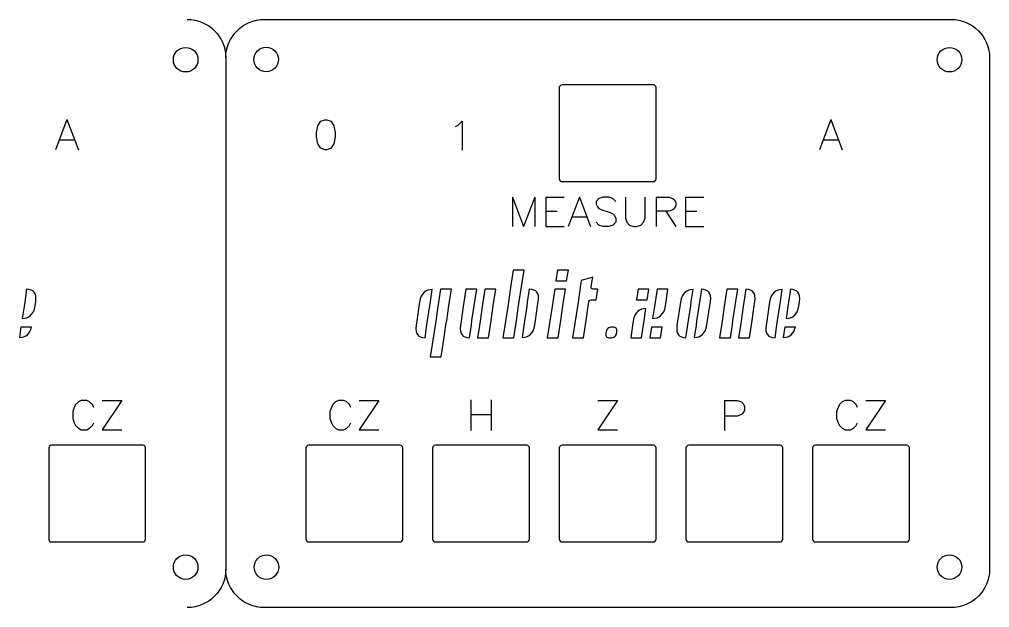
# Model space of a CAD drawing. Extents: x 0 to 498, y 0 to 383.
# Drawn here: x 371.3 to 497.8, y 230.1 to 306.8 of the extents above; entities that cross this region are included whole.
import ezdxf

# ---------------------------------------------------------------- set-up
doc = ezdxf.new("R2010")
doc.units = 0
doc.layers.get('0').update_dxf_attribs({"true_color": 0xffffff})

msp = doc.modelspace()

# ---------------------------------------------------------------- linework, layer by layer
at = {"color": 1, "true_color": 0xff0000}
for p, q in [((403.26, 306.8), (492.77, 306.8)), ((403.26, 306.8), (403.26, 306.8)), ((394.61, 301.54), (394.61, 301.54)), ((398.24, 301.77), (398.24, 235.13)), ((405.1, 301.57), (405.1, 301.57)), ((494.17, 301.54), (494.17, 301.54)), ((497.8, 301.77), (497.8, 235.13)), ((453.97, 298.26), (442.07, 298.26)), ((442.07, 285.65), (453.97, 285.65)), ((437.11, 274.12), (435.7, 274.12)), ((435.7, 274.12), (435.7, 274.12)), ((436.86, 272.48), (437.11, 274.12)), ((441.48, 274.12), (441.26, 272.7)), ((442.89, 274.12), (441.48, 274.12)), ((442.67, 272.7), (442.89, 274.12)), ((446.06, 273.2), (444.58, 272.77)), ((445.95, 272.48), (446.06, 273.2)), ((446.06, 273.2), (446.06, 273.2)), ((435.44, 272.41), (435.36, 271.86)), ((436.49, 270), (436.78, 271.93)), ((436.78, 271.93), (436.86, 272.48)), ((441.26, 272.7), (442.67, 272.7)), ((444.53, 272.41), (444.45, 271.86)), ((444.58, 272.77), (444.53, 272.41)), ((445.87, 271.93), (445.95, 272.48)), ((372.28, 271.61), (372.03, 269.93)), ((372.28, 271.61), (372.28, 271.61)), ((424.92, 270), (425.16, 271.6)), ((427.64, 271.64), (426.23, 271.64)), ((426.23, 271.64), (426.23, 271.64)), ((427.4, 270), (427.64, 271.64)), ((429.54, 271.64), (429.28, 269.93)), ((430.95, 271.64), (429.54, 271.64)), ((430.7, 270), (430.95, 271.64)), ((432.02, 271.64), (431.76, 269.93)), ((433.43, 271.64), (432.02, 271.64)), ((433.18, 270), (433.43, 271.64)), ((435.36, 271.86), (435.07, 269.93)), ((437.8, 271.61), (437.54, 269.93)), ((437.8, 271.61), (437.8, 271.61)), ((442.52, 271.64), (441.11, 271.64)), ((442.27, 270), (442.52, 271.64)), ((444.45, 271.86), (444.15, 269.93)), ((446.5, 270.22), (446.72, 271.64)), ((451.98, 271.64), (451.76, 270.22)), ((453.39, 271.64), (451.98, 271.64)), ((453.17, 270.22), (453.39, 271.64)), ((455.87, 271.64), (454.45, 271.64)), ((454.45, 271.64), (454.45, 271.64)), ((455.62, 270), (455.87, 271.64)), ((458.92, 270), (459.17, 271.6)), ((460.23, 271.61), (459.98, 269.93)), ((460.23, 271.61), (460.23, 271.61)), ((463.56, 271.64), (463.3, 269.93)), ((464.97, 271.64), (463.56, 271.64)), ((464.72, 270), (464.97, 271.64)), ((466.03, 271.61), (465.78, 269.93)), ((466.03, 271.61), (466.03, 271.61)), ((470.54, 270), (470.78, 271.6)), ((471.84, 271.61), (471.59, 269.93)), ((471.84, 271.61), (471.84, 271.61)), ((371.95, 269.38), (371.71, 267.78)), ((372.03, 269.93), (371.95, 269.38)), ((373.38, 269.45), (373.46, 270)), ((373.46, 270), (373.46, 270)), ((423.42, 269.38), (423.12, 267.45)), ((423.5, 269.93), (423.42, 269.38)), ((424.55, 267.52), (424.84, 269.45)), ((424.84, 269.45), (424.92, 270)), ((425.89, 269.38), (425.6, 267.45)), ((425.97, 269.93), (425.89, 269.38)), ((427.03, 267.52), (427.32, 269.45)), ((427.32, 269.45), (427.4, 270)), ((429.2, 269.38), (428.91, 267.45)), ((429.28, 269.93), (429.2, 269.38)), ((430.62, 269.45), (430.7, 270)), ((431.67, 269.38), (431.39, 267.45)), ((431.76, 269.93), (431.67, 269.38)), ((433.1, 269.45), (433.18, 270)), ((434.99, 269.38), (434.7, 267.45)), ((435.07, 269.93), (434.99, 269.38)), ((436.41, 269.45), (436.49, 270)), ((437.46, 269.38), (437.17, 267.45)), ((437.54, 269.93), (437.46, 269.38)), ((438.6, 267.52), (438.89, 269.45)), ((438.89, 269.45), (438.97, 270)), ((440.77, 269.38), (440.48, 267.45)), ((440.85, 269.93), (440.77, 269.38)), ((441.9, 267.52), (442.19, 269.45)), ((442.19, 269.45), (442.27, 270)), ((444.07, 269.38), (443.78, 267.45)), ((444.15, 269.93), (444.07, 269.38)), ((445.2, 267.52), (445.49, 269.45)), ((445.49, 269.45), (445.57, 270)), ((445.83, 270.22), (446.5, 270.22)), ((451.76, 270.22), (453.17, 270.22)), ((454.11, 269.38), (453.87, 267.78)), ((454.2, 269.93), (454.11, 269.38)), ((455.54, 269.45), (455.62, 270)), ((457.42, 269.38), (457.13, 267.45)), ((457.5, 269.93), (457.42, 269.38)), ((458.84, 269.45), (458.92, 270)), ((459.9, 269.38), (459.61, 267.45)), ((459.98, 269.93), (459.9, 269.38)), ((461.04, 267.52), (461.32, 269.45)), ((461.32, 269.45), (461.4, 270)), ((463.22, 269.38), (462.93, 267.45)), ((463.3, 269.93), (463.22, 269.38)), ((464.64, 269.45), (464.72, 270)), ((465.69, 269.38), (465.41, 267.45)), ((465.78, 269.93), (465.69, 269.38)), ((467.12, 269.45), (467.2, 270)), ((469.04, 269.38), (468.74, 267.45)), ((469.12, 269.93), (469.04, 269.38)), ((470.16, 267.52), (470.46, 269.45)), ((470.46, 269.45), (470.54, 270)), ((471.51, 269.38), (471.27, 267.78)), ((471.59, 269.93), (471.51, 269.38)), ((472.94, 269.45), (473.02, 270)), ((473.02, 270), (473.02, 270)), ((452.77, 267.52), (453.01, 269.12)), ((453.01, 269.12), (453.01, 269.12)), ((423.12, 267.45), (423.04, 266.9)), ((424.21, 265.29), (424.46, 266.97)), ((424.46, 266.97), (424.55, 267.52)), ((425.52, 266.9), (425.23, 264.97)), ((425.6, 267.45), (425.52, 266.9)), ((426.94, 266.97), (427.03, 267.52)), ((428.91, 267.45), (428.83, 266.9)), ((430, 265.29), (430.25, 266.97)), ((430.25, 266.97), (430.33, 267.52)), ((431.3, 266.9), (431.06, 265.26)), ((431.39, 267.45), (431.3, 266.9)), ((432.47, 265.26), (432.73, 266.97)), ((432.73, 266.97), (432.81, 267.52)), ((434.62, 266.9), (434.37, 265.26)), ((434.7, 267.45), (434.62, 266.9)), ((435.78, 265.26), (436.04, 266.97)), ((436.04, 266.97), (436.12, 267.52)), ((437.09, 266.9), (436.85, 265.3)), ((437.17, 267.45), (437.09, 266.9)), ((438.52, 266.97), (438.6, 267.52)), ((440.39, 266.9), (440.15, 265.26)), ((440.48, 267.45), (440.39, 266.9)), ((441.56, 265.26), (441.81, 266.97)), ((441.81, 266.97), (441.9, 267.52)), ((443.7, 266.9), (443.45, 265.26)), ((443.78, 267.45), (443.7, 266.9)), ((444.86, 265.26), (445.12, 266.97)), ((445.12, 266.97), (445.2, 267.52)), ((451.26, 266.9), (451.02, 265.26)), ((451.35, 267.45), (451.26, 266.9)), ((452.43, 265.26), (452.68, 266.97)), ((452.68, 266.97), (452.77, 267.52)), ((457.13, 267.45), (457.05, 266.9)), ((458.22, 265.29), (458.47, 266.97)), ((458.47, 266.97), (458.56, 267.52)), ((459.53, 266.9), (459.28, 265.3)), ((459.61, 267.45), (459.53, 266.9)), ((460.95, 266.97), (461.04, 267.52)), ((462.85, 266.9), (462.6, 265.26)), ((462.93, 267.45), (462.85, 266.9)), ((464.01, 265.26), (464.27, 266.97)), ((464.27, 266.97), (464.35, 267.52)), ((465.33, 266.9), (465.08, 265.26)), ((465.41, 267.45), (465.33, 266.9)), ((466.49, 265.26), (466.75, 266.97)), ((466.75, 266.97), (466.83, 267.52)), ((468.74, 267.45), (468.66, 266.9)), ((469.83, 265.29), (470.08, 266.97)), ((470.08, 266.97), (470.16, 267.52)), ((371.54, 266.68), (371.34, 265.3)), ((372.92, 266.68), (371.54, 266.68)), ((448.63, 266.68), (448.63, 266.68)), ((453.71, 266.68), (453.5, 265.26)), ((455.12, 266.68), (453.71, 266.68)), ((454.91, 265.26), (455.12, 266.68)), ((471.1, 266.68), (470.9, 265.3)), ((472.48, 266.68), (471.1, 266.68)), ((425.15, 264.41), (424.9, 262.78)), ((425.23, 264.97), (425.15, 264.41)), ((426.31, 262.78), (426.57, 264.49)), ((426.57, 264.49), (426.66, 265.04)), ((431.06, 265.26), (432.47, 265.26)), ((434.37, 265.26), (435.78, 265.26)), ((440.15, 265.26), (441.56, 265.26)), ((443.45, 265.26), (444.86, 265.26)), ((451.02, 265.26), (452.43, 265.26)), ((453.5, 265.26), (454.91, 265.26)), ((462.6, 265.26), (464.01, 265.26)), ((465.08, 265.26), (466.49, 265.26)), ((424.9, 262.78), (426.31, 262.78)), ((387.43, 251.27), (375.53, 251.27)), ((420.95, 251.27), (409.05, 251.27)), ((437.46, 251.27), (425.56, 251.27)), ((453.97, 251.27), (442.07, 251.27)), ((470.48, 251.27), (458.58, 251.27)), ((486.99, 251.27), (475.09, 251.27)), ((375.53, 238.66), (387.43, 238.66)), ((409.05, 238.66), (420.95, 238.66)), ((442.07, 238.66), (453.97, 238.66)), ((458.58, 238.66), (470.48, 238.66)), ((475.09, 238.66), (486.99, 238.66)), ((394.61, 235.38), (394.61, 235.38)), ((405.14, 235.37), (405.14, 235.37)), ((494.16, 235.38), (494.16, 235.38)), ((492.77, 230.1), (403.26, 230.1))]:
    msp.add_line(p, q, dxfattribs=at)
at = {"color": 7, "true_color": 0xffffff}
for p, q in [((377.54, 293.73), (376.05, 289.79)), ((377.54, 293.73), (379.04, 289.79)), ((410.56, 293.49), (410.2, 292.94)), ((411.1, 293.67), (410.56, 293.49)), ((411.47, 293.67), (411.1, 293.67)), ((412.01, 293.49), (411.47, 293.67)), ((412.38, 292.94), (412.01, 293.49)), ((428.53, 293), (429.07, 293.54)), ((429.07, 293.54), (429.07, 289.76)), ((477.1, 293.73), (475.61, 289.79)), ((477.1, 293.73), (478.6, 289.79)), ((410.2, 292.94), (410.01, 292.03)), ((412.56, 292.03), (412.38, 292.94)), ((428.17, 292.82), (428.53, 293)), ((376.61, 291.11), (378.48, 291.11)), ((410.01, 292.03), (410.01, 291.49)), ((410.01, 291.49), (410.2, 290.58)), ((412.38, 290.58), (412.56, 291.49)), ((412.56, 291.49), (412.56, 292.03)), ((476.17, 291.11), (478.04, 291.11)), ((410.2, 290.58), (410.56, 290.03)), ((410.56, 290.03), (411.1, 289.85)), ((411.1, 289.85), (411.47, 289.85)), ((411.47, 289.85), (412.01, 290.03)), ((412.01, 290.03), (412.38, 290.58)), ((435.6, 283.61), (435.6, 279.79)), ((435.6, 283.61), (437.05, 279.79)), ((438.51, 283.61), (437.05, 279.79)), ((438.51, 283.61), (438.51, 279.79)), ((439.96, 283.61), (439.96, 279.79)), ((439.96, 283.61), (442.33, 283.61)), ((444.33, 283.61), (442.88, 279.79)), ((444.33, 283.61), (445.79, 279.79)), ((446.88, 283.43), (446.52, 283.06)), ((447.43, 283.61), (446.88, 283.43)), ((448.15, 283.61), (447.43, 283.61)), ((448.7, 283.43), (448.15, 283.61)), ((449.06, 283.06), (448.7, 283.43)), ((450.34, 283.61), (450.34, 280.88)), ((452.89, 280.88), (452.89, 283.61)), ((454.34, 283.61), (454.34, 279.79)), ((454.34, 283.61), (455.98, 283.61)), ((455.98, 283.61), (456.52, 283.43)), ((456.52, 283.43), (456.71, 283.25)), ((458.16, 283.61), (458.16, 279.79)), ((458.16, 283.61), (460.53, 283.61)), ((446.52, 283.06), (446.52, 282.7)), ((446.52, 282.7), (446.7, 282.34)), ((446.7, 282.34), (446.88, 282.16)), ((446.88, 282.16), (447.24, 281.97)), ((456.71, 282.16), (456.52, 281.97)), ((456.71, 283.25), (456.89, 282.88)), ((456.89, 282.52), (456.71, 282.16)), ((456.89, 282.88), (456.89, 282.52)), ((439.96, 281.79), (441.42, 281.79)), ((443.42, 281.06), (445.24, 281.06)), ((447.24, 281.97), (448.34, 281.61)), ((448.34, 281.61), (448.7, 281.43)), ((448.7, 281.43), (448.88, 281.25)), ((448.88, 281.25), (449.06, 280.88)), ((449.06, 280.88), (449.06, 280.34)), ((450.34, 280.88), (450.52, 280.34)), ((452.7, 280.34), (452.89, 280.88)), ((455.98, 281.79), (454.34, 281.79)), ((455.61, 281.79), (456.89, 279.79)), ((456.52, 281.97), (455.98, 281.79)), ((458.16, 281.79), (459.62, 281.79)), ((439.96, 279.79), (442.33, 279.79)), ((446.88, 279.97), (446.52, 280.34)), ((447.43, 279.79), (446.88, 279.97)), ((448.15, 279.79), (447.43, 279.79)), ((448.7, 279.97), (448.15, 279.79)), ((449.06, 280.34), (448.7, 279.97)), ((450.52, 280.34), (450.88, 279.97)), ((450.88, 279.97), (451.43, 279.79)), ((451.43, 279.79), (451.79, 279.79)), ((451.79, 279.79), (452.34, 279.97)), ((452.34, 279.97), (452.7, 280.34)), ((458.16, 279.79), (460.53, 279.79)), ((379.03, 256.94), (378.67, 256.57)), ((379.39, 257.12), (379.03, 256.94)), ((380.12, 257.12), (379.39, 257.12)), ((380.49, 256.94), (380.12, 257.12)), ((380.85, 256.57), (380.49, 256.94)), ((384.67, 257.12), (382.12, 253.3)), ((382.12, 257.12), (384.67, 257.12)), ((412.55, 256.94), (412.19, 256.57)), ((412.91, 257.12), (412.55, 256.94)), ((413.64, 257.12), (412.91, 257.12)), ((414.01, 256.94), (413.64, 257.12)), ((414.37, 256.57), (414.01, 256.94)), ((418.19, 257.12), (415.64, 253.3)), ((415.64, 257.12), (418.19, 257.12)), ((430.17, 257.21), (430.17, 253.21)), ((432.84, 257.21), (432.84, 253.21)), ((449.29, 257.12), (446.74, 253.3)), ((446.74, 257.12), (449.29, 257.12)), ((463.23, 257.12), (463.23, 253.21)), ((463.23, 257.12), (464.9, 257.12)), ((464.9, 257.12), (465.46, 256.93)), ((465.46, 256.93), (465.64, 256.74)), ((465.64, 256.74), (465.83, 256.37)), ((478.59, 256.94), (478.23, 256.57)), ((478.95, 257.12), (478.59, 256.94)), ((479.68, 257.12), (478.95, 257.12)), ((480.05, 256.94), (479.68, 257.12)), ((480.41, 256.57), (480.05, 256.94)), ((484.23, 257.12), (481.68, 253.3)), ((481.68, 257.12), (484.23, 257.12)), ((378.49, 256.21), (378.3, 255.66)), ((378.3, 255.66), (378.3, 254.75)), ((378.67, 256.57), (378.49, 256.21)), ((381.03, 256.21), (380.85, 256.57)), ((412.01, 256.21), (411.82, 255.66)), ((411.82, 255.66), (411.82, 254.75)), ((412.19, 256.57), (412.01, 256.21)), ((414.55, 256.21), (414.37, 256.57)), ((465.83, 255.81), (465.64, 255.44)), ((465.83, 256.37), (465.83, 255.81)), ((478.05, 256.21), (477.86, 255.66)), ((477.86, 255.66), (477.86, 254.75)), ((478.23, 256.57), (478.05, 256.21)), ((480.59, 256.21), (480.41, 256.57)), ((378.3, 254.75), (378.49, 254.21)), ((378.49, 254.21), (378.67, 253.85)), ((380.85, 253.85), (381.03, 254.21)), ((411.82, 254.75), (412.01, 254.21)), ((412.01, 254.21), (412.19, 253.85)), ((414.37, 253.85), (414.55, 254.21)), ((430.17, 255.3), (432.84, 255.3)), ((464.9, 255.07), (463.23, 255.07)), ((465.46, 255.26), (464.9, 255.07)), ((465.64, 255.44), (465.46, 255.26)), ((477.86, 254.75), (478.05, 254.21)), ((478.05, 254.21), (478.23, 253.85)), ((480.41, 253.85), (480.59, 254.21)), ((378.67, 253.85), (379.03, 253.48)), ((379.03, 253.48), (379.39, 253.3)), ((379.39, 253.3), (380.12, 253.3)), ((380.12, 253.3), (380.49, 253.48)), ((380.49, 253.48), (380.85, 253.85)), ((382.12, 253.3), (384.67, 253.3)), ((412.19, 253.85), (412.55, 253.48)), ((412.55, 253.48), (412.91, 253.3)), ((412.91, 253.3), (413.64, 253.3)), ((413.64, 253.3), (414.01, 253.48)), ((414.01, 253.48), (414.37, 253.85)), ((415.64, 253.3), (418.19, 253.3)), ((446.74, 253.3), (449.29, 253.3)), ((478.23, 253.85), (478.59, 253.48)), ((478.59, 253.48), (478.95, 253.3)), ((478.95, 253.3), (479.68, 253.3)), ((479.68, 253.3), (480.05, 253.48)), ((480.05, 253.48), (480.41, 253.85)), ((481.68, 253.3), (484.23, 253.3))]:
    msp.add_line(p, q, dxfattribs=at)
at = {"color": 1, "true_color": 0xff0000}
for points in [[(393.21, 306.8), (396, 306.8), (398.24, 304.55), (398.24, 301.77)], [(398.24, 301.77), (398.24, 304.55), (400.48, 306.8), (403.26, 306.8)], [(492.77, 306.8), (495.56, 306.8), (497.8, 304.55), (497.8, 301.77)], [(391.41, 301.54), (391.41, 301.97), (391.58, 302.38), (391.88, 302.68)], [(391.88, 302.68), (392.18, 302.98), (392.59, 303.14), (393.01, 303.14)], [(393.01, 303.14), (393.44, 303.14), (393.85, 302.98), (394.15, 302.68)], [(394.15, 302.68), (394.45, 302.38), (394.61, 301.97), (394.61, 301.54)], [(401.9, 301.57), (401.9, 301.99), (402.07, 302.4), (402.37, 302.7)], [(402.37, 302.7), (402.67, 303), (403.08, 303.17), (403.5, 303.17)], [(403.5, 303.17), (403.92, 303.17), (404.33, 303), (404.63, 302.7)], [(404.63, 302.7), (404.93, 302.4), (405.1, 301.99), (405.1, 301.57)], [(490.97, 301.54), (490.97, 301.97), (491.14, 302.38), (491.44, 302.68)], [(491.44, 302.68), (491.74, 302.98), (492.15, 303.14), (492.57, 303.14)], [(492.57, 303.14), (493, 303.14), (493.41, 302.98), (493.71, 302.68)], [(493.71, 302.68), (494.01, 302.38), (494.17, 301.97), (494.17, 301.54)], [(391.88, 300.41), (391.58, 300.71), (391.41, 301.12), (391.41, 301.54)], [(394.61, 301.54), (394.61, 301.12), (394.45, 300.71), (394.15, 300.41)], [(402.37, 300.44), (402.07, 300.74), (401.9, 301.14), (401.9, 301.57)], [(405.1, 301.57), (405.1, 301.14), (404.93, 300.74), (404.63, 300.44)], [(491.44, 300.41), (491.14, 300.71), (490.97, 301.12), (490.97, 301.54)], [(494.17, 301.54), (494.17, 301.12), (494.01, 300.71), (493.71, 300.41)], [(393.01, 299.94), (392.59, 299.94), (392.18, 300.11), (391.88, 300.41)], [(394.15, 300.41), (393.85, 300.11), (393.44, 299.94), (393.01, 299.94)], [(403.5, 299.97), (403.08, 299.97), (402.67, 300.14), (402.37, 300.44)], [(404.63, 300.44), (404.33, 300.14), (403.92, 299.97), (403.5, 299.97)], [(492.57, 299.94), (492.15, 299.94), (491.74, 300.11), (491.44, 300.41)], [(493.71, 300.41), (493.41, 300.11), (493, 299.94), (492.57, 299.94)], [(442.07, 298.26), (441.87, 298.26), (441.71, 298.1), (441.71, 297.91)], [(441.71, 297.91), (441.71, 297.91), (441.71, 286.01), (441.71, 286.01)], [(454.32, 297.91), (454.32, 298.1), (454.16, 298.26), (453.97, 298.26)], [(454.32, 286.01), (454.32, 286.01), (454.32, 297.91), (454.32, 297.91)], [(441.71, 286.01), (441.71, 285.81), (441.87, 285.65), (442.07, 285.65)], [(453.97, 285.65), (454.16, 285.65), (454.32, 285.81), (454.32, 286.01)], [(435.7, 274.12), (435.7, 274.12), (435.44, 272.41), (435.44, 272.41)], [(435.44, 272.41), (435.44, 272.41), (435.44, 272.41), (435.44, 272.41)], [(444.53, 272.41), (444.53, 272.41), (444.53, 272.41), (444.53, 272.41)], [(445.92, 271.73), (445.88, 271.78), (445.85, 271.86), (445.87, 271.93)], [(373.25, 271.25), (373.07, 271.46), (372.74, 271.57), (372.28, 271.61)], [(373.46, 270), (373.55, 270.6), (373.46, 271), (373.25, 271.25)], [(424.11, 271.22), (423.8, 270.95), (423.59, 270.53), (423.5, 269.93)], [(425.16, 271.6), (424.72, 271.55), (424.36, 271.44), (424.11, 271.22)], [(426.23, 271.64), (426.23, 271.64), (425.97, 269.93), (425.97, 269.93)], [(438.77, 271.25), (438.59, 271.46), (438.26, 271.57), (437.8, 271.61)], [(438.97, 270), (439.06, 270.6), (438.97, 271), (438.77, 271.25)], [(441.11, 271.64), (441.11, 271.64), (440.85, 269.93), (440.85, 269.93)], [(446.12, 271.64), (446.04, 271.64), (445.97, 271.67), (445.92, 271.73)], [(446.72, 271.64), (446.72, 271.64), (446.12, 271.64), (446.12, 271.64)], [(454.45, 271.64), (454.45, 271.64), (454.2, 269.93), (454.2, 269.93)], [(458.12, 271.22), (457.8, 270.95), (457.59, 270.53), (457.5, 269.93)], [(459.17, 271.6), (458.73, 271.55), (458.37, 271.44), (458.12, 271.22)], [(461.2, 271.25), (461.02, 271.46), (460.69, 271.57), (460.23, 271.61)], [(461.4, 270), (461.5, 270.6), (461.41, 271), (461.2, 271.25)], [(467, 271.25), (466.82, 271.46), (466.49, 271.57), (466.03, 271.61)], [(467.2, 270), (467.29, 270.6), (467.21, 271), (467, 271.25)], [(469.73, 271.22), (469.42, 270.95), (469.21, 270.53), (469.12, 269.93)], [(470.78, 271.6), (470.34, 271.55), (469.98, 271.44), (469.73, 271.22)], [(472.81, 271.25), (472.63, 271.46), (472.3, 271.57), (471.84, 271.61)], [(473.02, 270), (473.11, 270.6), (473.02, 271), (472.81, 271.25)], [(372.03, 269.93), (372.03, 269.93), (372.03, 269.93), (372.03, 269.93)], [(372.76, 268.16), (373.08, 268.43), (373.29, 268.85), (373.38, 269.45)], [(423.5, 269.93), (423.5, 269.93), (423.5, 269.93), (423.5, 269.93)], [(425.97, 269.93), (425.97, 269.93), (425.97, 269.93), (425.97, 269.93)], [(430.33, 267.52), (430.33, 267.52), (430.62, 269.45), (430.62, 269.45)], [(430.62, 269.45), (430.62, 269.45), (430.62, 269.45), (430.62, 269.45)], [(432.81, 267.52), (432.81, 267.52), (433.1, 269.45), (433.1, 269.45)], [(433.1, 269.45), (433.1, 269.45), (433.1, 269.45), (433.1, 269.45)], [(436.12, 267.52), (436.12, 267.52), (436.41, 269.45), (436.41, 269.45)], [(436.41, 269.45), (436.41, 269.45), (436.41, 269.45), (436.41, 269.45)], [(438.89, 269.45), (438.89, 269.45), (438.89, 269.45), (438.89, 269.45)], [(440.85, 269.93), (440.85, 269.93), (440.85, 269.93), (440.85, 269.93)], [(445.49, 269.45), (445.49, 269.45), (445.49, 269.45), (445.49, 269.45)], [(445.57, 270), (445.59, 270.13), (445.7, 270.22), (445.83, 270.22)], [(454.2, 269.93), (454.2, 269.93), (454.2, 269.93), (454.2, 269.93)], [(454.92, 268.16), (455.24, 268.43), (455.45, 268.85), (455.54, 269.45)], [(458.56, 267.52), (458.56, 267.52), (458.84, 269.45), (458.84, 269.45)], [(458.84, 269.45), (458.84, 269.45), (458.84, 269.45), (458.84, 269.45)], [(461.32, 269.45), (461.32, 269.45), (461.32, 269.45), (461.32, 269.45)], [(464.35, 267.52), (464.35, 267.52), (464.64, 269.45), (464.64, 269.45)], [(464.64, 269.45), (464.64, 269.45), (464.64, 269.45), (464.64, 269.45)], [(466.83, 267.52), (466.83, 267.52), (467.12, 269.45), (467.12, 269.45)], [(467.12, 269.45), (467.12, 269.45), (467.12, 269.45), (467.12, 269.45)], [(469.12, 269.93), (469.12, 269.93), (469.12, 269.93), (469.12, 269.93)], [(471.59, 269.93), (471.59, 269.93), (471.59, 269.93), (471.59, 269.93)], [(472.32, 268.16), (472.63, 268.43), (472.85, 268.85), (472.94, 269.45)], [(371.71, 267.78), (372.14, 267.82), (372.51, 267.94), (372.76, 268.16)], [(451.96, 268.74), (451.65, 268.47), (451.44, 268.05), (451.35, 267.45)], [(453.01, 269.12), (452.58, 269.07), (452.22, 268.96), (451.96, 268.74)], [(453.87, 267.78), (454.31, 267.82), (454.67, 267.94), (454.92, 268.16)], [(471.27, 267.78), (471.7, 267.82), (472.07, 267.94), (472.32, 268.16)], [(423.04, 266.9), (422.95, 266.29), (423.04, 265.9), (423.25, 265.65)], [(424.46, 266.97), (424.46, 266.97), (424.46, 266.97), (424.46, 266.97)], [(426.66, 265.04), (426.66, 265.04), (426.94, 266.97), (426.94, 266.97)], [(426.94, 266.97), (426.94, 266.97), (426.94, 266.97), (426.94, 266.97)], [(428.83, 266.9), (428.74, 266.29), (428.83, 265.9), (429.03, 265.65)], [(428.91, 267.45), (428.91, 267.45), (428.91, 267.45), (428.91, 267.45)], [(431.39, 267.45), (431.39, 267.45), (431.39, 267.45), (431.39, 267.45)], [(434.7, 267.45), (434.7, 267.45), (434.7, 267.45), (434.7, 267.45)], [(437.17, 267.45), (437.17, 267.45), (437.17, 267.45), (437.17, 267.45)], [(437.9, 265.68), (438.22, 265.95), (438.43, 266.37), (438.52, 266.97)], [(441.81, 266.97), (441.81, 266.97), (441.81, 266.97), (441.81, 266.97)], [(443.78, 267.45), (443.78, 267.45), (443.78, 267.45), (443.78, 267.45)], [(452.68, 266.97), (452.68, 266.97), (452.68, 266.97), (452.68, 266.97)], [(457.05, 266.9), (456.96, 266.29), (457.05, 265.9), (457.26, 265.65)], [(457.13, 267.45), (457.13, 267.45), (457.13, 267.45), (457.13, 267.45)], [(459.61, 267.45), (459.61, 267.45), (459.61, 267.45), (459.61, 267.45)], [(460.34, 265.68), (460.65, 265.95), (460.86, 266.37), (460.95, 266.97)], [(462.93, 267.45), (462.93, 267.45), (462.93, 267.45), (462.93, 267.45)], [(465.41, 267.45), (465.41, 267.45), (465.41, 267.45), (465.41, 267.45)], [(468.66, 266.9), (468.57, 266.29), (468.66, 265.9), (468.87, 265.65)], [(470.08, 266.97), (470.08, 266.97), (470.08, 266.97), (470.08, 266.97)], [(371.34, 265.3), (371.77, 265.34), (372.14, 265.46), (372.39, 265.68)], [(372.39, 265.68), (372.64, 265.9), (372.81, 266.25), (372.92, 266.68)], [(423.25, 265.65), (423.43, 265.44), (423.76, 265.32), (424.21, 265.29)], [(429.03, 265.65), (429.21, 265.44), (429.54, 265.32), (430, 265.29)], [(436.85, 265.3), (437.29, 265.34), (437.65, 265.46), (437.9, 265.68)], [(447.78, 265.93), (447.74, 265.65), (447.78, 265.49), (447.86, 265.41)], [(448.04, 266.5), (447.91, 266.39), (447.82, 266.21), (447.78, 265.93)], [(448.63, 266.68), (448.35, 266.68), (448.17, 266.61), (448.04, 266.5)], [(449.13, 266.53), (449.05, 266.61), (448.91, 266.68), (448.63, 266.68)], [(448.94, 265.44), (449.07, 265.55), (449.16, 265.73), (449.2, 266.01)], [(449.2, 266.01), (449.24, 266.29), (449.2, 266.44), (449.13, 266.53)], [(457.26, 265.65), (457.43, 265.44), (457.76, 265.32), (458.22, 265.29)], [(459.28, 265.3), (459.72, 265.34), (460.08, 265.46), (460.34, 265.68)], [(468.87, 265.65), (469.05, 265.44), (469.38, 265.32), (469.83, 265.29)], [(470.9, 265.3), (471.33, 265.34), (471.7, 265.46), (471.95, 265.68)], [(471.95, 265.68), (472.2, 265.9), (472.37, 266.25), (472.48, 266.68)], [(425.23, 264.97), (425.23, 264.97), (425.23, 264.97), (425.23, 264.97)], [(447.86, 265.41), (447.93, 265.32), (448.07, 265.26), (448.34, 265.26)], [(448.34, 265.26), (448.62, 265.26), (448.81, 265.32), (448.94, 265.44)], [(375.53, 251.27), (375.33, 251.27), (375.17, 251.11), (375.17, 250.92)], [(375.17, 250.92), (375.17, 250.92), (375.17, 239.02), (375.17, 239.02)], [(387.78, 250.92), (387.78, 251.11), (387.62, 251.27), (387.43, 251.27)], [(387.78, 239.02), (387.78, 239.02), (387.78, 250.92), (387.78, 250.92)], [(409.05, 251.27), (408.85, 251.27), (408.69, 251.11), (408.69, 250.92)], [(408.69, 250.92), (408.69, 250.92), (408.69, 239.02), (408.69, 239.02)], [(421.3, 250.92), (421.3, 251.11), (421.14, 251.27), (420.95, 251.27)], [(421.3, 239.02), (421.3, 239.02), (421.3, 250.92), (421.3, 250.92)], [(425.56, 251.27), (425.36, 251.27), (425.2, 251.11), (425.2, 250.92)], [(425.2, 250.92), (425.2, 250.92), (425.2, 239.02), (425.2, 239.02)], [(437.81, 250.92), (437.81, 251.11), (437.65, 251.27), (437.46, 251.27)], [(437.81, 239.02), (437.81, 239.02), (437.81, 250.92), (437.81, 250.92)], [(442.07, 251.27), (441.87, 251.27), (441.71, 251.11), (441.71, 250.92)], [(441.71, 250.92), (441.71, 250.92), (441.71, 239.02), (441.71, 239.02)], [(454.32, 250.92), (454.32, 251.11), (454.16, 251.27), (453.97, 251.27)], [(454.32, 239.02), (454.32, 239.02), (454.32, 250.92), (454.32, 250.92)], [(458.58, 251.27), (458.38, 251.27), (458.22, 251.11), (458.22, 250.92)], [(458.22, 250.92), (458.22, 250.92), (458.22, 239.02), (458.22, 239.02)], [(470.83, 250.92), (470.83, 251.11), (470.67, 251.27), (470.48, 251.27)], [(470.83, 239.02), (470.83, 239.02), (470.83, 250.92), (470.83, 250.92)], [(475.09, 251.27), (474.89, 251.27), (474.73, 251.11), (474.73, 250.92)], [(474.73, 250.92), (474.73, 250.92), (474.73, 239.02), (474.73, 239.02)], [(487.34, 250.92), (487.34, 251.11), (487.18, 251.27), (486.99, 251.27)], [(487.34, 239.02), (487.34, 239.02), (487.34, 250.92), (487.34, 250.92)], [(375.17, 239.02), (375.17, 238.82), (375.33, 238.66), (375.53, 238.66)], [(387.43, 238.66), (387.62, 238.66), (387.78, 238.82), (387.78, 239.02)], [(408.69, 239.02), (408.69, 238.82), (408.85, 238.66), (409.05, 238.66)], [(420.95, 238.66), (421.14, 238.66), (421.3, 238.82), (421.3, 239.02)], [(425.2, 239.02), (425.2, 238.82), (425.36, 238.66), (425.56, 238.66)], [(437.46, 238.66), (437.65, 238.66), (437.81, 238.82), (437.81, 239.02)], [(441.71, 239.02), (441.71, 238.82), (441.87, 238.66), (442.07, 238.66)], [(453.97, 238.66), (454.16, 238.66), (454.32, 238.82), (454.32, 239.02)], [(458.22, 239.02), (458.22, 238.82), (458.38, 238.66), (458.58, 238.66)], [(470.48, 238.66), (470.67, 238.66), (470.83, 238.82), (470.83, 239.02)], [(474.73, 239.02), (474.73, 238.82), (474.89, 238.66), (475.09, 238.66)], [(486.99, 238.66), (487.18, 238.66), (487.34, 238.82), (487.34, 239.02)], [(425.56, 238.66), (425.56, 238.66), (437.46, 238.66), (437.46, 238.66)], [(391.41, 235.38), (391.41, 235.8), (391.57, 236.21), (391.87, 236.51)], [(391.87, 236.51), (392.17, 236.81), (392.58, 236.98), (393.01, 236.98)], [(393.01, 236.98), (393.43, 236.98), (393.84, 236.81), (394.14, 236.51)], [(394.14, 236.51), (394.44, 236.21), (394.61, 235.8), (394.61, 235.38)], [(401.94, 235.37), (401.94, 235.79), (402.1, 236.2), (402.4, 236.5)], [(402.4, 236.5), (402.7, 236.8), (403.11, 236.97), (403.54, 236.97)], [(403.54, 236.97), (403.96, 236.97), (404.37, 236.8), (404.67, 236.5)], [(404.67, 236.5), (404.97, 236.2), (405.14, 235.79), (405.14, 235.37)], [(490.96, 235.38), (490.96, 235.8), (491.13, 236.21), (491.43, 236.51)], [(491.43, 236.51), (491.73, 236.81), (492.14, 236.98), (492.56, 236.98)], [(492.56, 236.98), (492.99, 236.98), (493.4, 236.81), (493.7, 236.51)], [(493.7, 236.51), (494, 236.21), (494.16, 235.8), (494.16, 235.38)], [(391.87, 234.25), (391.57, 234.55), (391.41, 234.95), (391.41, 235.38)], [(394.61, 235.38), (394.61, 234.95), (394.44, 234.55), (394.14, 234.25)], [(402.4, 234.24), (402.1, 234.54), (401.94, 234.94), (401.94, 235.37)], [(405.14, 235.37), (405.14, 234.94), (404.97, 234.54), (404.67, 234.24)], [(491.43, 234.25), (491.13, 234.55), (490.96, 234.95), (490.96, 235.38)], [(494.16, 235.38), (494.16, 234.95), (494, 234.55), (493.7, 234.25)], [(393.01, 233.78), (392.58, 233.78), (392.17, 233.95), (391.87, 234.25)], [(394.14, 234.25), (393.84, 233.95), (393.43, 233.78), (393.01, 233.78)], [(398.24, 235.13), (398.24, 232.34), (396, 230.1), (393.21, 230.1)], [(403.26, 230.1), (400.48, 230.1), (398.24, 232.34), (398.24, 235.13)], [(403.54, 233.77), (403.11, 233.77), (402.7, 233.94), (402.4, 234.24)], [(404.67, 234.24), (404.37, 233.94), (403.96, 233.77), (403.54, 233.77)], [(492.56, 233.78), (492.14, 233.78), (491.73, 233.95), (491.43, 234.25)], [(493.7, 234.25), (493.4, 233.95), (492.99, 233.78), (492.56, 233.78)], [(497.8, 235.13), (497.8, 232.34), (495.56, 230.1), (492.77, 230.1)]]:
    msp.add_open_spline(points, degree=3, dxfattribs=at)

doc.saveas('drawing.dxf')
